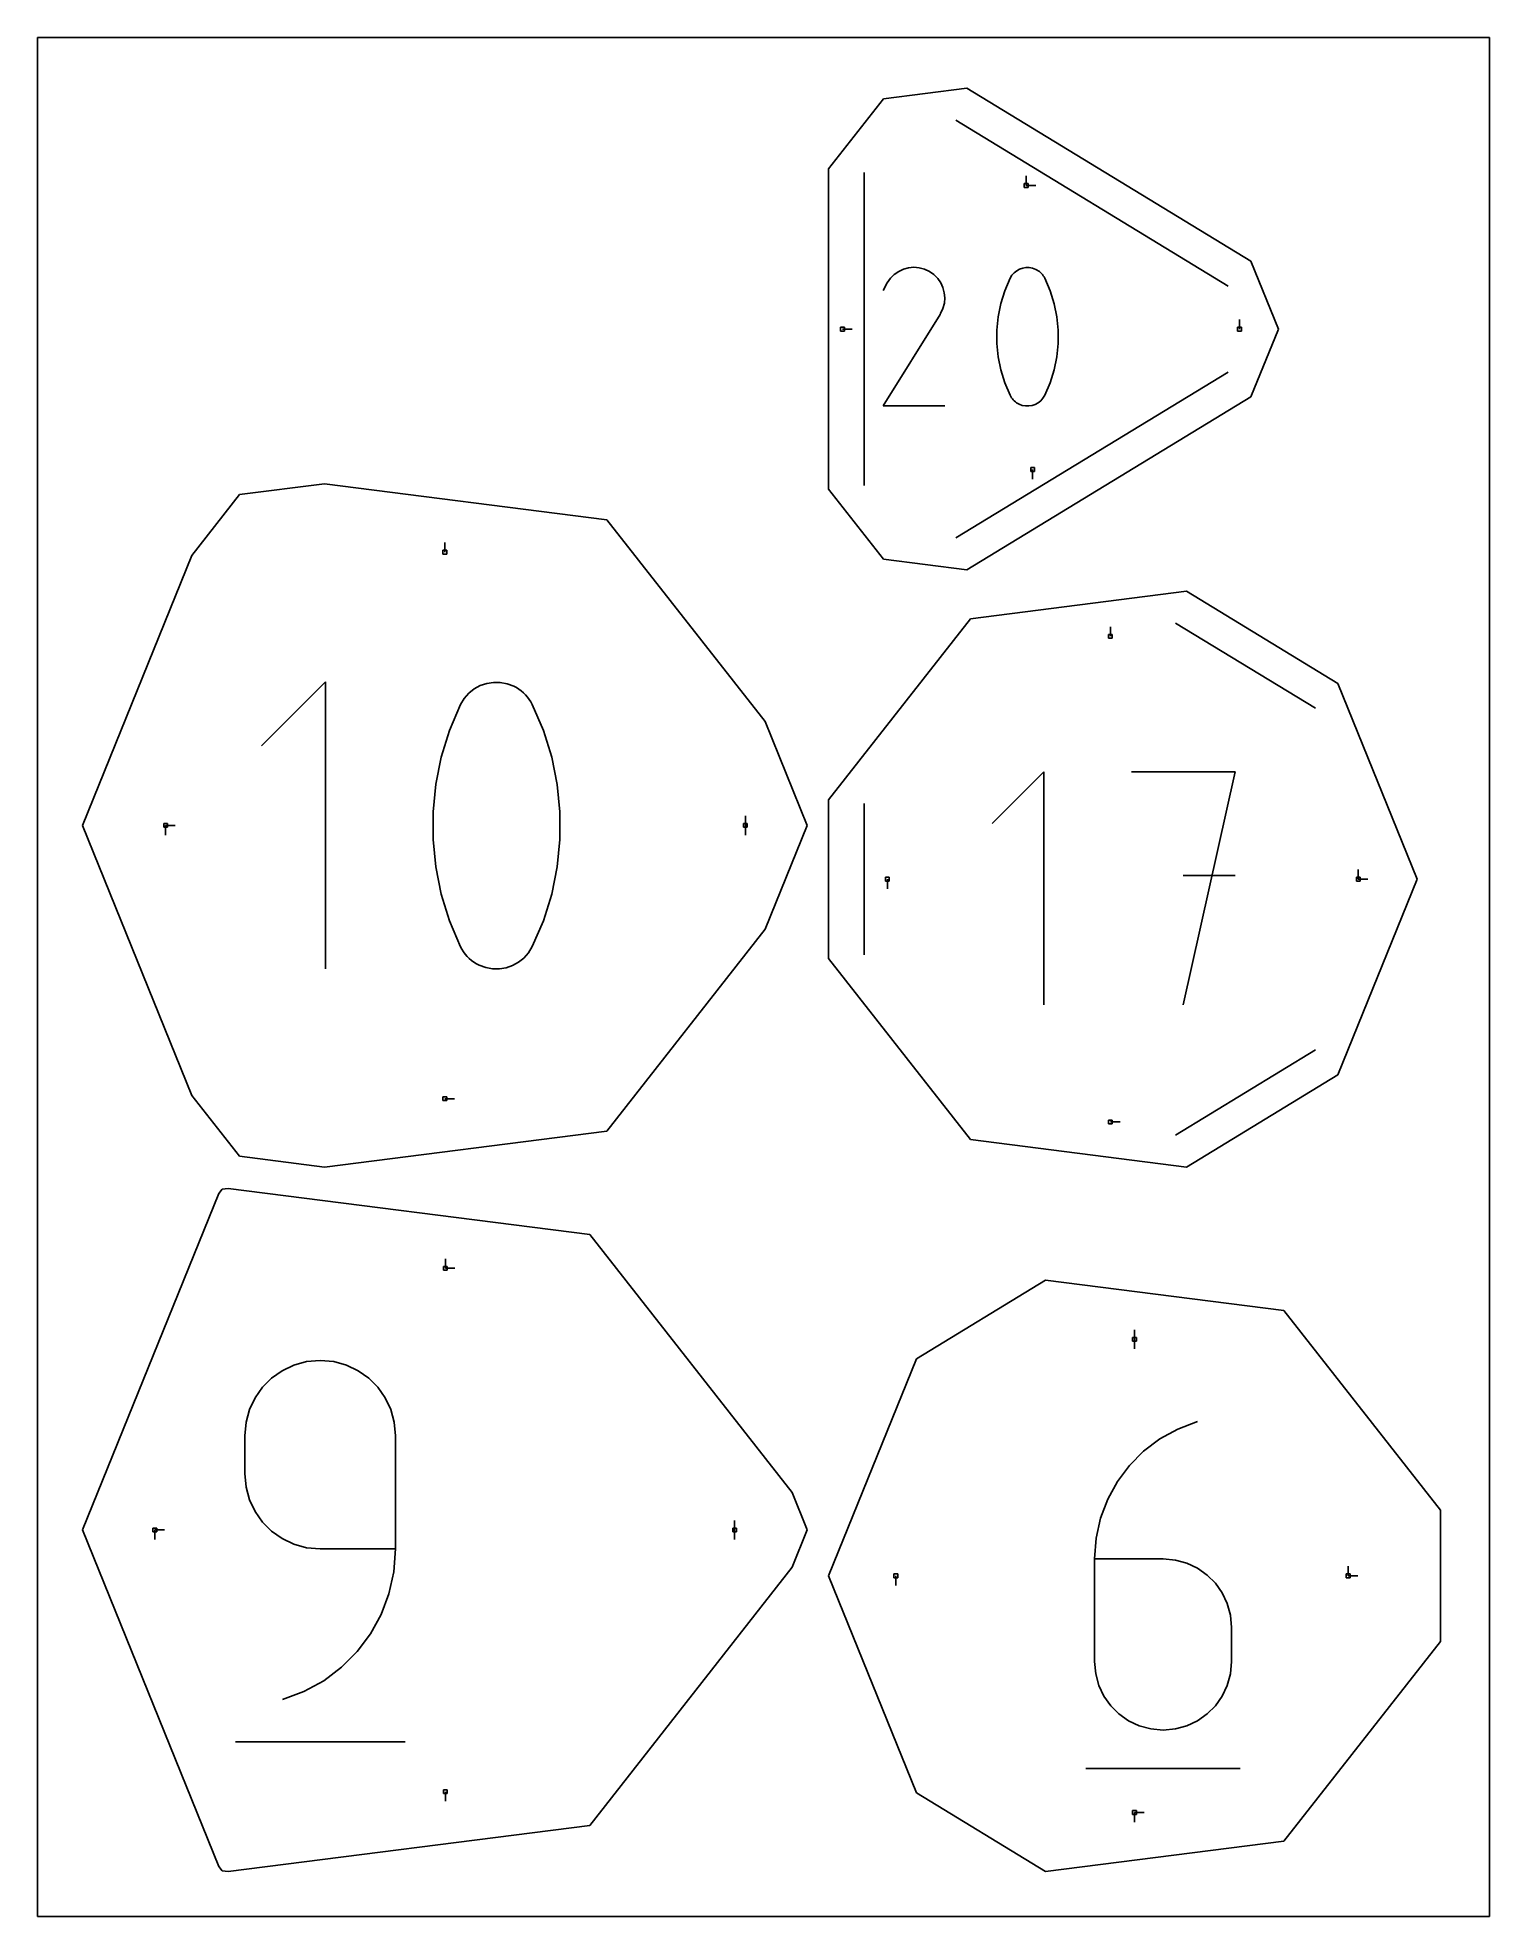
# Model space of a CAD drawing. Extents: x 0 to 8.5, y 0 to 11.
import ezdxf

# ---------------------------------------------------------------- set-up
doc = ezdxf.new("R2010")
doc.units = 0

msp = doc.modelspace()

# ---------------------------------------------------------------- linework, layer by layer
at = {"layer": 'annotation', "color": 1}
for p, q in [((6.971185, 9.544487), (5.376337, 10.516053)), ((4.838766, 10.20927), (4.838765, 8.377003)), ((5.788173, 10.133484), (5.788173, 10.189734)), ((5.788173, 10.133484), (5.788173, 10.189734)), ((5.788173, 10.189734), (5.788173, 10.133484)), ((5.788173, 10.133484), (5.844423, 10.133484)), ((4.993424, 9.591477), (4.97463, 9.564828)), ((5.015972, 9.613723), (4.993424, 9.591477)), ((5.041588, 9.631388), (5.015972, 9.613723)), ((5.069588, 9.644292), (5.041588, 9.631388)), ((5.099285, 9.65226), (5.069588, 9.644292)), ((5.129993, 9.655111), (5.099285, 9.65226)), ((5.161027, 9.652668), (5.129993, 9.655111)), ((5.191701, 9.644753), (5.161027, 9.652668)), ((5.221329, 9.631188), (5.191701, 9.644753)), ((5.247828, 9.612371), (5.221329, 9.631188)), ((5.221329, 9.631188), (5.221329, 9.631188)), ((5.269984, 9.589791), (5.247828, 9.612371)), ((5.2876, 9.564139), (5.269984, 9.589791)), ((5.693605, 9.590825), (5.662475, 9.517618)), ((5.704089, 9.608258), (5.693605, 9.590825)), ((5.693605, 9.590825), (5.693605, 9.590825)), ((5.717153, 9.623114), (5.704089, 9.608258)), ((5.732368, 9.63525), (5.717153, 9.623114)), ((5.749298, 9.64452), (5.732368, 9.63525)), ((5.767512, 9.650783), (5.749298, 9.64452)), ((5.786578, 9.653893), (5.767512, 9.650783)), ((5.806063, 9.653708), (5.786578, 9.653893)), ((5.825533, 9.650083), (5.806063, 9.653708)), ((5.844558, 9.642874), (5.825533, 9.650083)), ((5.85184, 9.639047), (5.844558, 9.642874)), ((5.844558, 9.642874), (5.844558, 9.642874)), ((5.858829, 9.634651), (5.85184, 9.639047)), ((5.865489, 9.629721), (5.858829, 9.634651)), ((5.871787, 9.624292), (5.865489, 9.629721)), ((5.87769, 9.618398), (5.871787, 9.624292)), ((5.883162, 9.612075), (5.87769, 9.618398)), ((5.888169, 9.605357), (5.883162, 9.612075)), ((5.89268, 9.598279), (5.888169, 9.605357)), ((5.896658, 9.590876), (5.89268, 9.598279)), ((5.927939, 9.517518), (5.896658, 9.590876)), ((5.896658, 9.590876), (5.896658, 9.590876)), ((4.97463, 9.564828), (4.950949, 9.519399)), ((5.300479, 9.536109), (5.2876, 9.564139)), ((5.308424, 9.506391), (5.300479, 9.536109)), ((5.311238, 9.475678), (5.308424, 9.506391)), ((5.308724, 9.444662), (5.311238, 9.475678)), ((5.662475, 9.517618), (5.639127, 9.442288)), ((5.9514, 9.442075), (5.927939, 9.517518)), ((4.950439, 8.843016), (5.283716, 9.379549)), ((5.283716, 9.379549), (5.284115, 9.380042)), ((5.283716, 9.379549), (5.283716, 9.379549)), ((5.284115, 9.380042), (5.284497, 9.38054)), ((5.284497, 9.38054), (5.284865, 9.381045)), ((5.284865, 9.381045), (5.285222, 9.381563)), ((5.285222, 9.381563), (5.28557, 9.382098)), ((5.28557, 9.382098), (5.285912, 9.382654)), ((5.285912, 9.382654), (5.28625, 9.383235)), ((5.28625, 9.383235), (5.286587, 9.383846)), ((5.286587, 9.383846), (5.286925, 9.384489)), ((5.286925, 9.384489), (5.300686, 9.414035)), ((5.286925, 9.384489), (5.286925, 9.384489)), ((5.300686, 9.414035), (5.308724, 9.444662)), ((5.623561, 9.365436), (5.615779, 9.287661)), ((5.639127, 9.442288), (5.623561, 9.365436)), ((5.967041, 9.365147), (5.9514, 9.442075)), ((5.974861, 9.287335), (5.967041, 9.365147)), ((4.712662, 9.293136), (4.768912, 9.293136)), ((5.615779, 9.287661), (5.615779, 9.209566)), ((5.974861, 9.20924), (5.974861, 9.287335)), ((7.036439, 9.293136), (7.036439, 9.349386)), ((5.615779, 9.209566), (5.623561, 9.13175)), ((5.623561, 9.13175), (5.639127, 9.054815)), ((5.9514, 9.054602), (5.967041, 9.131462)), ((5.967041, 9.131462), (5.974861, 9.20924)), ((5.376334, 8.070221), (6.971185, 9.041787)), ((5.639127, 9.054815), (5.662475, 8.979361)), ((5.927939, 8.979261), (5.9514, 9.054602)), ((5.662475, 8.979361), (5.693605, 8.905988)), ((5.896658, 8.906039), (5.927939, 8.979261)), ((5.311116, 8.843016), (4.950439, 8.843016)), ((5.693605, 8.905988), (5.693605, 8.905988)), ((5.693605, 8.905988), (5.697569, 8.898599)), ((5.697569, 8.898599), (5.702046, 8.891556)), ((5.702046, 8.891556), (5.707016, 8.884881)), ((5.707016, 8.884881), (5.712463, 8.878594)), ((5.712463, 8.878594), (5.718365, 8.872716)), ((5.718365, 8.872716), (5.724706, 8.867271)), ((5.724706, 8.867271), (5.731465, 8.862278)), ((5.731465, 8.862278), (5.738624, 8.857759)), ((5.738624, 8.857759), (5.746164, 8.853735)), ((5.746164, 8.853735), (5.746164, 8.853735)), ((5.746164, 8.853735), (5.765038, 8.846679)), ((5.765038, 8.846679), (5.784395, 8.843174)), ((5.784395, 8.843174), (5.803798, 8.843076)), ((5.803798, 8.843076), (5.822808, 8.846242)), ((5.822808, 8.846242), (5.840988, 8.85253)), ((5.840988, 8.85253), (5.857901, 8.861797)), ((5.857901, 8.861797), (5.873108, 8.873899)), ((5.873108, 8.873899), (5.886173, 8.888694)), ((5.886173, 8.888694), (5.896658, 8.906039)), ((5.896658, 8.906039), (5.896658, 8.906039)), ((5.825673, 8.471539), (5.825673, 8.415289)), ((2.383989, 7.9875), (2.383989, 8.04375)), ((6.281024, 7.494792), (6.281024, 7.551042)), ((7.480791, 7.072966), (6.662411, 7.571516)), ((1.685133, 7.227694), (1.311562, 6.854017)), ((1.685133, 5.547306), (1.685133, 7.227694)), ((2.525114, 7.161446), (2.498081, 7.130706)), ((2.556595, 7.186556), (2.525114, 7.161446)), ((2.591627, 7.205739), (2.556595, 7.186556)), ((2.629315, 7.218697), (2.591627, 7.205739)), ((2.668766, 7.225133), (2.629315, 7.218697)), ((2.709082, 7.224749), (2.668766, 7.225133)), ((2.74937, 7.217248), (2.709082, 7.224749)), ((2.788735, 7.202332), (2.74937, 7.217248)), ((2.803804, 7.194413), (2.788735, 7.202332)), ((2.788735, 7.202332), (2.788735, 7.202332)), ((2.818265, 7.185318), (2.803804, 7.194413)), ((2.832046, 7.175117), (2.818265, 7.185318)), ((2.845078, 7.163883), (2.832046, 7.175117)), ((2.85729, 7.151688), (2.845078, 7.163883)), ((2.868613, 7.138605), (2.85729, 7.151688)), ((2.476389, 7.094634), (2.411974, 6.943157)), ((2.498081, 7.130706), (2.476389, 7.094634)), ((2.476389, 7.094634), (2.476389, 7.094634)), ((2.878975, 7.124704), (2.868613, 7.138605)), ((2.888307, 7.110058), (2.878975, 7.124704)), ((2.896538, 7.094739), (2.888307, 7.110058)), ((2.961265, 6.94295), (2.896538, 7.094739)), ((2.896538, 7.094739), (2.896538, 7.094739)), ((2.411974, 6.943157), (2.363664, 6.787286)), ((3.00981, 6.786845), (2.961265, 6.94295)), ((2.363664, 6.787286), (2.331456, 6.628266)), ((3.042173, 6.627669), (3.00981, 6.786845)), ((2.331456, 6.628266), (2.315353, 6.467338)), ((3.058355, 6.466663), (3.042173, 6.627669)), ((5.892117, 6.701587), (5.588655, 6.398038)), ((5.892117, 5.336562), (5.892117, 6.701587)), ((7.010926, 6.701587), (6.403916, 6.701587)), ((6.707464, 5.336562), (7.010926, 6.701587)), ((4.838769, 6.515414), (4.838767, 5.630456)), ((0.749492, 6.3875), (0.805742, 6.3875)), ((0.749492, 6.3875), (0.805742, 6.3875)), ((0.805742, 6.3875), (0.749492, 6.3875)), ((0.749492, 6.3875), (0.749492, 6.33125)), ((2.315353, 6.467338), (2.315353, 6.305746)), ((3.058355, 6.305071), (3.058355, 6.466663)), ((4.143875, 6.3875), (4.143875, 6.44375)), ((4.143875, 6.3875), (4.143875, 6.44375)), ((4.143875, 6.44375), (4.143875, 6.3875)), ((4.143875, 6.3875), (4.143875, 6.33125)), ((2.315353, 6.305746), (2.331456, 6.144732)), ((3.042173, 6.144135), (3.058355, 6.305071)), ((2.331456, 6.144732), (2.363664, 5.98554)), ((3.00981, 5.985099), (3.042173, 6.144135)), ((4.975147, 6.072934), (4.975147, 6.016684)), ((7.010926, 6.09372), (6.707464, 6.09372)), ((7.732496, 6.072934), (7.732496, 6.129184)), ((7.732496, 6.072934), (7.732496, 6.129184)), ((7.732496, 6.129184), (7.732496, 6.072934)), ((7.732496, 6.072934), (7.788746, 6.072934)), ((2.363664, 5.98554), (2.411974, 5.829412)), ((2.961265, 5.829205), (3.00981, 5.985099)), ((2.411974, 5.829412), (2.476389, 5.677591)), ((2.896538, 5.677696), (2.961265, 5.829205)), ((2.476389, 5.677591), (2.476389, 5.677591)), ((2.476389, 5.677591), (2.48459, 5.662303)), ((2.48459, 5.662303), (2.493853, 5.64773)), ((2.493853, 5.64773), (2.504139, 5.633917)), ((2.504139, 5.633917), (2.515408, 5.620908)), ((2.515408, 5.620908), (2.527622, 5.608747)), ((2.816344, 5.586153), (2.847811, 5.611194)), ((2.847811, 5.611194), (2.874844, 5.641807)), ((2.874844, 5.641807), (2.896538, 5.677696)), ((2.896538, 5.677696), (2.896538, 5.677696)), ((2.527622, 5.608747), (2.540741, 5.597479)), ((2.540741, 5.597479), (2.554726, 5.587147)), ((2.554726, 5.587147), (2.569539, 5.577797)), ((2.569539, 5.577797), (2.585141, 5.569471)), ((2.585141, 5.569471), (2.585141, 5.569471)), ((2.585141, 5.569471), (2.624195, 5.554872)), ((2.624195, 5.554872), (2.664249, 5.547618)), ((2.664249, 5.547618), (2.704396, 5.547416)), ((2.704396, 5.547416), (2.743731, 5.553968)), ((2.743731, 5.553968), (2.781349, 5.566978)), ((2.781349, 5.566978), (2.816344, 5.586153)), ((6.662415, 4.574352), (7.480789, 5.072897)), ((2.383989, 4.7875), (2.440239, 4.7875)), ((6.281024, 4.651076), (6.337274, 4.651076)), ((2.387267, 3.794625), (2.387267, 3.850875)), ((2.387267, 3.794625), (2.387267, 3.850875)), ((2.387267, 3.850875), (2.387267, 3.794625)), ((2.387267, 3.794625), (2.443517, 3.794625)), ((6.421567, 3.378981), (6.421567, 3.435231)), ((6.421567, 3.378981), (6.421567, 3.435231)), ((6.421567, 3.435231), (6.421567, 3.378981)), ((6.421567, 3.378981), (6.421567, 3.322731)), ((1.431903, 3.195123), (1.370339, 3.151536)), ((1.500586, 3.227807), (1.431903, 3.195123)), ((1.57513, 3.248335), (1.500586, 3.227807)), ((1.654281, 3.255456), (1.57513, 3.248335)), ((1.733595, 3.248335), (1.654281, 3.255456)), ((1.654281, 3.255456), (1.654281, 3.255456)), ((1.808226, 3.227807), (1.733595, 3.248335)), ((1.876935, 3.195123), (1.808226, 3.227807)), ((1.938478, 3.151536), (1.876935, 3.195123)), ((1.317151, 3.098295), (1.273595, 3.036653)), ((1.370339, 3.151536), (1.317151, 3.098295)), ((1.991615, 3.098295), (1.938478, 3.151536)), ((2.035105, 3.036653), (1.991615, 3.098295)), ((1.273595, 3.036653), (1.240927, 2.967862)), ((2.067706, 2.967862), (2.035105, 3.036653)), ((1.220405, 2.893173), (1.213285, 2.813838)), ((1.240927, 2.967862), (1.220405, 2.893173)), ((2.088177, 2.893173), (2.067706, 2.967862)), ((2.095276, 2.813838), (2.088177, 2.893173)), ((6.790599, 2.896678), (6.675735, 2.853611)), ((6.790599, 2.896678), (6.790599, 2.896678)), ((1.213285, 2.813838), (1.213285, 2.593029)), ((2.095276, 2.151535), (2.095276, 2.813838)), ((2.095276, 2.813838), (2.095276, 2.813838)), ((6.570333, 2.795583), (6.475474, 2.724049)), ((6.675735, 2.853611), (6.570333, 2.795583)), ((6.39224, 2.640462), (6.321713, 2.546276)), ((6.475474, 2.724049), (6.39224, 2.640462)), ((1.213285, 2.593029), (1.213285, 2.593029)), ((1.213285, 2.593029), (1.220405, 2.513698)), ((6.321713, 2.546276), (6.264975, 2.442944)), ((1.220405, 2.513698), (1.240927, 2.43902)), ((1.240927, 2.43902), (1.273595, 2.370245)), ((6.264975, 2.442944), (6.223109, 2.331921)), ((1.273595, 2.370245), (1.317151, 2.308623)), ((4.08118, 2.2625), (4.08118, 2.31875)), ((4.08118, 2.2625), (4.08118, 2.31875)), ((4.08118, 2.31875), (4.08118, 2.2625)), ((6.223109, 2.331921), (6.197196, 2.214661)), ((0.686798, 2.2625), (0.743048, 2.2625)), ((0.686798, 2.2625), (0.743048, 2.2625)), ((0.743048, 2.2625), (0.686798, 2.2625)), ((0.686798, 2.2625), (0.686798, 2.20625)), ((1.317151, 2.308623), (1.370339, 2.255404)), ((1.370339, 2.255404), (1.431903, 2.211835)), ((1.431903, 2.211835), (1.500586, 2.179168)), ((4.08118, 2.2625), (4.08118, 2.20625)), ((6.197196, 2.214661), (6.188317, 2.092617)), ((1.500586, 2.179168), (1.57513, 2.158652)), ((1.57513, 2.158652), (1.654281, 2.151535)), ((1.654281, 2.151535), (2.095276, 2.151535)), ((2.085512, 2.017638), (2.095276, 2.151535)), ((6.188317, 2.092617), (6.188317, 1.492487)), ((6.589272, 2.092617), (6.188317, 2.092617)), ((6.661385, 2.086181), (6.589272, 2.092617)), ((2.057018, 1.88894), (2.085512, 2.017638)), ((5.024292, 1.993878), (5.024292, 1.937628)), ((6.72924, 2.067621), (6.661385, 2.086181)), ((6.79171, 2.038056), (6.72924, 2.067621)), ((6.847665, 1.998604), (6.79171, 2.038056)), ((6.895978, 1.950386), (6.847665, 1.998604)), ((7.673248, 1.993878), (7.673248, 2.050128)), ((7.673248, 1.993878), (7.673248, 2.050128)), ((7.673248, 2.050128), (7.673248, 1.993878)), ((7.673248, 1.993878), (7.729498, 1.993878)), ((2.01099, 1.767057), (2.057018, 1.88894)), ((6.935519, 1.894519), (6.895978, 1.950386)), ((6.96516, 1.832125), (6.935519, 1.894519)), ((1.948625, 1.65361), (2.01099, 1.767057)), ((6.983772, 1.764321), (6.96516, 1.832125)), ((6.990227, 1.692228), (6.983772, 1.764321)), ((1.871117, 1.550216), (1.948625, 1.65361)), ((6.990227, 1.492487), (6.990227, 1.692228)), ((6.990227, 1.692228), (6.990227, 1.692228)), ((1.779664, 1.458494), (1.871117, 1.550216)), ((1.675463, 1.380062), (1.779664, 1.458494)), ((6.188317, 1.492487), (6.188317, 1.492487)), ((6.188317, 1.492487), (6.194791, 1.420359)), ((6.983772, 1.420359), (6.990227, 1.492487)), ((1.559708, 1.316539), (1.675463, 1.380062)), ((6.194791, 1.420359), (6.21345, 1.352461)), ((6.21345, 1.352461), (6.243151, 1.289931)), ((6.935519, 1.289931), (6.96516, 1.352461)), ((6.96516, 1.352461), (6.983772, 1.420359)), ((1.433596, 1.269544), (1.559708, 1.316539)), ((1.433596, 1.269544), (1.433596, 1.269544)), ((6.243151, 1.289931), (6.282753, 1.233905)), ((6.282753, 1.233905), (6.331112, 1.185517)), ((6.847665, 1.185517), (6.895978, 1.233905)), ((6.895978, 1.233905), (6.935519, 1.289931)), ((6.331112, 1.185517), (6.387086, 1.145904)), ((6.387086, 1.145904), (6.449532, 1.116203)), ((6.449532, 1.116203), (6.517308, 1.09755)), ((6.661385, 1.09755), (6.72924, 1.116203)), ((6.72924, 1.116203), (6.79171, 1.145904)), ((6.79171, 1.145904), (6.847665, 1.185517)), ((1.158176, 1.021305), (2.151132, 1.021305)), ((6.517308, 1.09755), (6.589272, 1.091079)), ((6.589272, 1.091079), (6.661385, 1.09755)), ((6.589272, 1.091079), (6.589272, 1.091079)), ((6.138099, 0.865379), (7.040898, 0.865379)), ((2.387267, 0.730375), (2.387267, 0.674125)), ((6.421567, 0.608776), (6.477817, 0.608776)), ((6.421567, 0.608776), (6.477817, 0.608776)), ((6.477817, 0.608776), (6.421567, 0.608776)), ((6.421567, 0.608776), (6.421567, 0.552526))]:
    msp.add_line(p, q, dxfattribs=at)
at = {"layer": 'boundary', "color": 5}
for p, q in [((5.440853, 10.702905), (4.951587, 10.640571)), ((7.103373, 9.690116), (5.440853, 10.702905)), ((4.951587, 10.640571), (4.630478, 10.230746)), ((4.630478, 10.230746), (4.630478, 8.355527)), ((7.264216, 9.293136), (7.103373, 9.690116)), ((7.103373, 8.896157), (7.264216, 9.293136)), ((5.440853, 7.883368), (7.103373, 8.896157)), ((1.679572, 8.3875), (1.181703, 8.32407)), ((3.333488, 8.176786), (1.679572, 8.3875)), ((1.181703, 8.32407), (0.903036, 7.968413)), ((4.630478, 8.355527), (4.951587, 7.945702)), ((4.259218, 6.995297), (3.333488, 8.176786)), ((0.903036, 7.968413), (0.2625, 6.3875)), ((4.951587, 7.945702), (5.440853, 7.883368)), ((6.726932, 7.758368), (5.461192, 7.597109)), ((7.612977, 7.218599), (6.726932, 7.758368)), ((5.461192, 7.597109), (4.630478, 6.536886)), ((8.077165, 6.072934), (7.612977, 7.218599)), ((4.505478, 6.3875), (4.259218, 6.995297)), ((4.630478, 6.536886), (4.630478, 5.608982)), ((0.2625, 6.3875), (0.903036, 4.806587)), ((4.259218, 5.779703), (4.505478, 6.3875)), ((7.612977, 4.927269), (8.077165, 6.072934)), ((3.333488, 4.598214), (4.259218, 5.779703)), ((4.630478, 5.608982), (5.461192, 4.548759)), ((6.726932, 4.3875), (7.612977, 4.927269)), ((0.903036, 4.806587), (1.181703, 4.45093)), ((1.679572, 4.3875), (3.333488, 4.598214)), ((5.461192, 4.548759), (6.726932, 4.3875)), ((1.181703, 4.45093), (1.679572, 4.3875)), ((1.060747, 4.23266), (0.2625, 2.2625)), ((1.080589, 4.257984), (1.060747, 4.23266)), ((1.116038, 4.2625), (1.080589, 4.257984)), ((3.232374, 3.992873), (1.116038, 4.2625)), ((4.416928, 2.481051), (3.232374, 3.992873)), ((5.901855, 3.725257), (5.145223, 3.264325)), ((7.297008, 3.54751), (5.901855, 3.725257)), ((8.212656, 2.378888), (7.297008, 3.54751)), ((5.145223, 3.264325), (4.630478, 1.993878)), ((4.505478, 2.2625), (4.416928, 2.481051)), ((8.212656, 1.608869), (8.212656, 2.378888)), ((0.2625, 2.2625), (1.060747, 0.29234)), ((4.416928, 2.043949), (4.505478, 2.2625)), ((3.232374, 0.532127), (4.416928, 2.043949)), ((4.630478, 1.993878), (5.145223, 0.723432)), ((7.297008, 0.440247), (8.212656, 1.608869)), ((5.145223, 0.723432), (5.901855, 0.2625)), ((1.116038, 0.2625), (3.232374, 0.532127)), ((5.901855, 0.2625), (7.297008, 0.440247)), ((1.060747, 0.29234), (1.080589, 0.267016)), ((1.080589, 0.267016), (1.116038, 0.2625))]:
    msp.add_line(p, q, dxfattribs=at)
at = {"layer": 'frame', "color": 5}
for p, q in [((8.5, 11), (0, 11)), ((0, 11), (0, 0)), ((8.5, 0), (8.5, 11)), ((0, 0), (8.5, 0))]:
    msp.add_line(p, q, dxfattribs=at)
at = {"layer": 'hole', "color": 5}
for p, q in [((5.799423, 10.144734), (5.776923, 10.144734)), ((5.776923, 10.144734), (5.776923, 10.122234)), ((5.776923, 10.122234), (5.799423, 10.122234)), ((5.799423, 10.122234), (5.799423, 10.144734)), ((4.723912, 9.304386), (4.701412, 9.304386)), ((4.701412, 9.304386), (4.701412, 9.281886)), ((4.701412, 9.281886), (4.723912, 9.281886)), ((4.723912, 9.281886), (4.723912, 9.304386)), ((7.047689, 9.304386), (7.025189, 9.304386)), ((7.025189, 9.304386), (7.025189, 9.281886)), ((7.025189, 9.281886), (7.047689, 9.281886)), ((7.047689, 9.281886), (7.047689, 9.304386)), ((5.836923, 8.482789), (5.814423, 8.482789)), ((5.814423, 8.482789), (5.814423, 8.460289)), ((5.836923, 8.460289), (5.836923, 8.482789)), ((5.814423, 8.460289), (5.836923, 8.460289)), ((2.395239, 7.99875), (2.372739, 7.99875)), ((2.372739, 7.99875), (2.372739, 7.97625)), ((2.372739, 7.97625), (2.395239, 7.97625)), ((2.395239, 7.97625), (2.395239, 7.99875)), ((6.292274, 7.506042), (6.269774, 7.506042)), ((6.269774, 7.506042), (6.269774, 7.483542)), ((6.269774, 7.483542), (6.292274, 7.483542)), ((6.292274, 7.483542), (6.292274, 7.506042)), ((0.760742, 6.39875), (0.738242, 6.39875)), ((0.738242, 6.39875), (0.738242, 6.37625)), ((0.760742, 6.37625), (0.760742, 6.39875)), ((4.155125, 6.39875), (4.132625, 6.39875)), ((4.132625, 6.39875), (4.132625, 6.37625)), ((4.155125, 6.37625), (4.155125, 6.39875)), ((0.738242, 6.37625), (0.760742, 6.37625)), ((4.132625, 6.37625), (4.155125, 6.37625)), ((4.986397, 6.084184), (4.963897, 6.084184)), ((4.963897, 6.084184), (4.963897, 6.061684)), ((4.963897, 6.061684), (4.986397, 6.061684)), ((4.986397, 6.061684), (4.986397, 6.084184)), ((7.743746, 6.084184), (7.721246, 6.084184)), ((7.721246, 6.084184), (7.721246, 6.061684)), ((7.721246, 6.061684), (7.743746, 6.061684)), ((7.743746, 6.061684), (7.743746, 6.084184)), ((2.395239, 4.79875), (2.372739, 4.79875)), ((2.372739, 4.79875), (2.372739, 4.77625)), ((2.372739, 4.77625), (2.395239, 4.77625)), ((2.395239, 4.77625), (2.395239, 4.79875)), ((6.292274, 4.662326), (6.269774, 4.662326)), ((6.269774, 4.662326), (6.269774, 4.639826)), ((6.269774, 4.639826), (6.292274, 4.639826)), ((6.292274, 4.639826), (6.292274, 4.662326)), ((2.398517, 3.805875), (2.376017, 3.805875)), ((2.376017, 3.805875), (2.376017, 3.783375)), ((2.376017, 3.783375), (2.398517, 3.783375)), ((2.398517, 3.783375), (2.398517, 3.805875)), ((6.432817, 3.390231), (6.410317, 3.390231)), ((6.410317, 3.390231), (6.410317, 3.367731)), ((6.410317, 3.367731), (6.432817, 3.367731)), ((6.432817, 3.367731), (6.432817, 3.390231)), ((0.698048, 2.27375), (0.675548, 2.27375)), ((0.675548, 2.27375), (0.675548, 2.25125)), ((0.675548, 2.25125), (0.698048, 2.25125)), ((0.698048, 2.25125), (0.698048, 2.27375)), ((4.09243, 2.27375), (4.06993, 2.27375)), ((4.06993, 2.27375), (4.06993, 2.25125)), ((4.06993, 2.25125), (4.09243, 2.25125)), ((4.09243, 2.25125), (4.09243, 2.27375)), ((5.035542, 2.005128), (5.013042, 2.005128)), ((5.013042, 2.005128), (5.013042, 1.982628)), ((5.013042, 1.982628), (5.035542, 1.982628)), ((5.035542, 1.982628), (5.035542, 2.005128)), ((7.684498, 2.005128), (7.661998, 2.005128)), ((7.661998, 2.005128), (7.661998, 1.982628)), ((7.661998, 1.982628), (7.684498, 1.982628)), ((7.684498, 1.982628), (7.684498, 2.005128)), ((2.398517, 0.741625), (2.376017, 0.741625)), ((2.376017, 0.741625), (2.376017, 0.719125)), ((2.376017, 0.719125), (2.398517, 0.719125)), ((2.398517, 0.719125), (2.398517, 0.741625)), ((6.432817, 0.620026), (6.410317, 0.620026)), ((6.410317, 0.620026), (6.410317, 0.597526)), ((6.410317, 0.597526), (6.432817, 0.597526)), ((6.432817, 0.597526), (6.432817, 0.620026))]:
    msp.add_line(p, q, dxfattribs=at)

doc.saveas('drawing.dxf')
